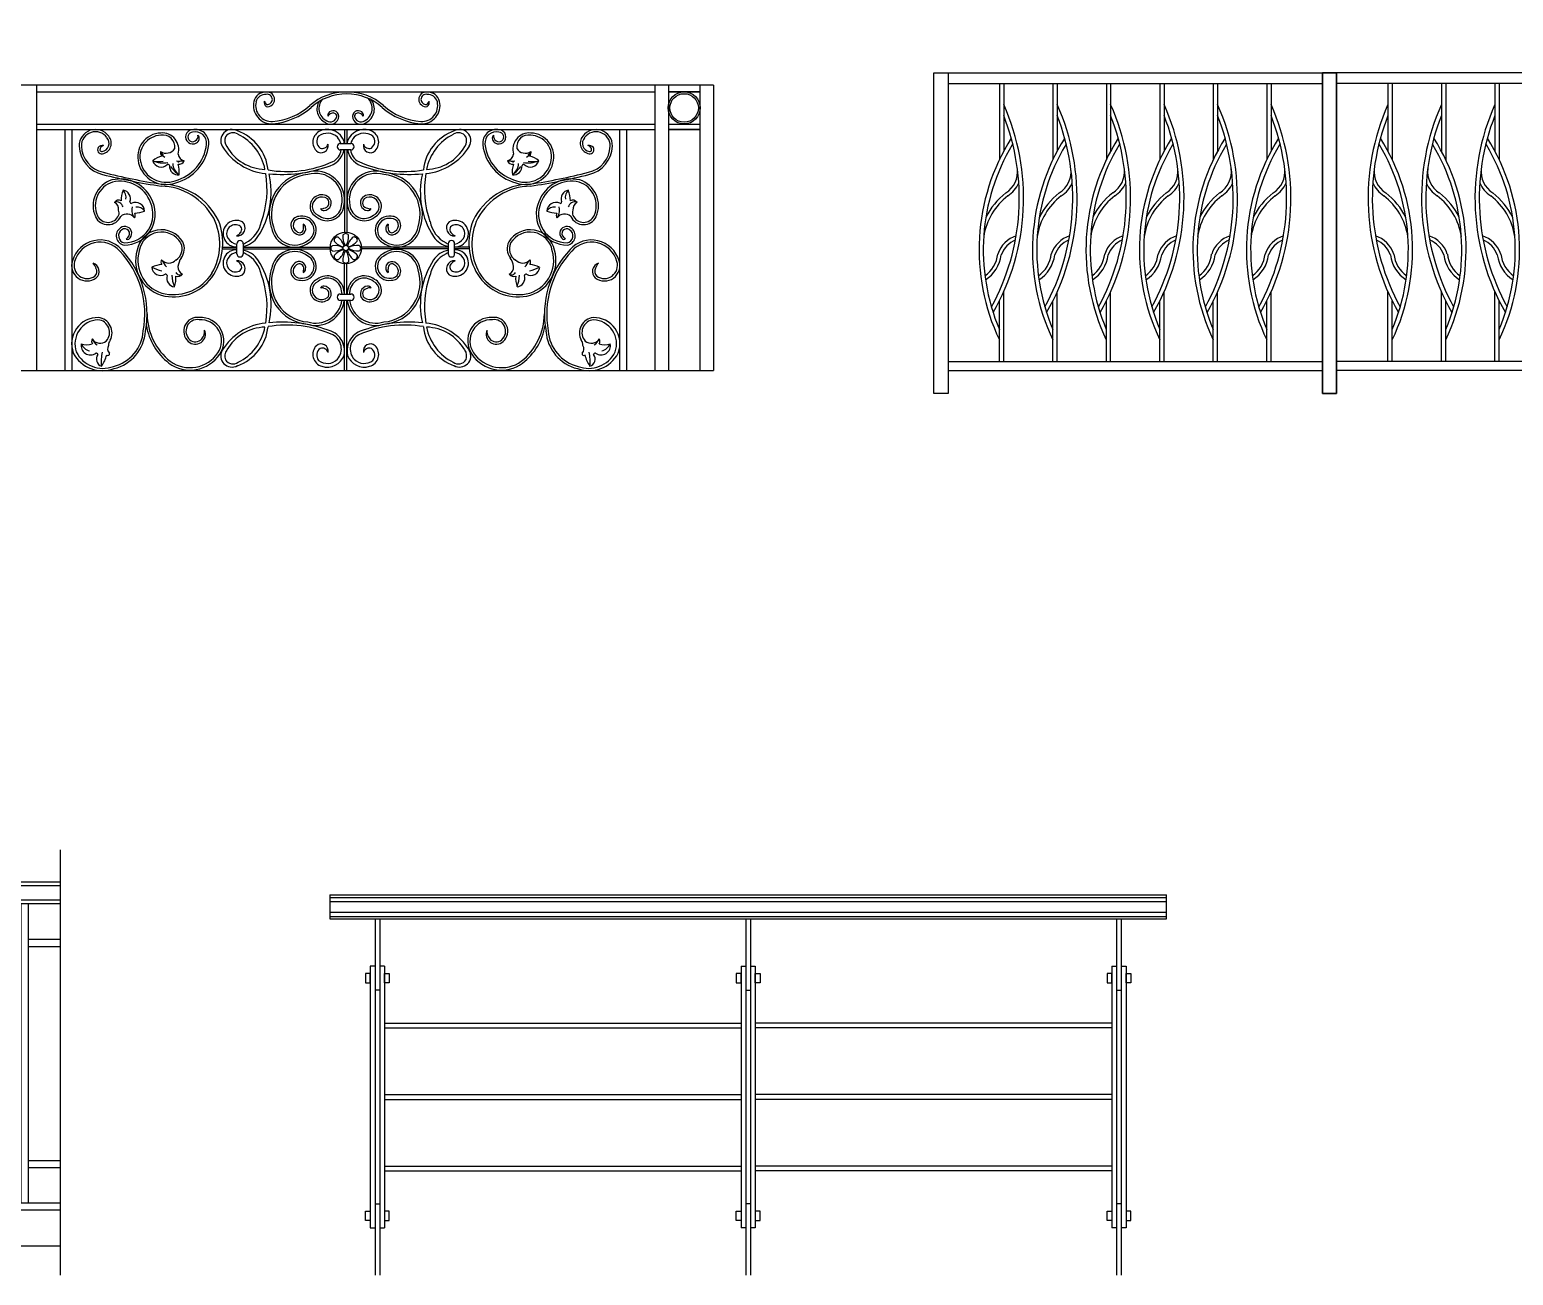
# Model space of a CAD drawing. Header units: millimetres. Extents: x 2621 to 26934, y 11979 to 27988.
# Drawn here: x 10753 to 13874, y 19788 to 22408 of the extents above; entities that cross this region are included whole.
import ezdxf

# ---------------------------------------------------------------- set-up
doc = ezdxf.new("R2010")
doc.units = ezdxf.units.MM

# ---------------------------------------------------------------- blocks, each defined once
blk = doc.blocks.new('A$C5FAB4E96')
for p, q in [((1549.7, 600.7), (0, 600.7)), ((1549.7, 600.7), (1549.7, 0.7)), ((2974, 600.7), (1549.7, 600.7)), ((2851, 600.7), (2851, 0.7)), ((2879.3, 600.7), (2879.3, 0.7)), ((2945.6, 600.7), (2945.6, 0.7)), ((2974, 600.7), (2974, 0.7)), ((1549.7, 586.5), (2851, 586.5)), ((2879.3, 586.5), (2945.6, 586.5)), ((2945.6, 586.5), (2879.3, 586.5)), ((1549.7, 519), (2851, 519)), ((1549.7, 507.7), (2851, 507.7)), ((1609.7, 507.7), (1609.7, 0.7)), ((1623.9, 507.7), (1623.9, 0.7)), ((2198, 507.7), (2198, 477.9)), ((2202.7, 507.7), (2202.7, 477.9)), ((2776.8, 507.7), (2776.8, 0.7)), ((2791, 507.7), (2791, 0.7)), ((2879.3, 519), (2945.6, 519)), ((2879.3, 507.7), (2945.6, 507.7)), ((2945.6, 507.7), (2879.3, 507.7)), ((2189.1, 477.9), (2200.3, 477.9)), ((2200.3, 477.9), (2211.3, 477.9)), ((2202.7, 464.5), (2189.1, 464.5)), ((2198, 464.5), (2198, 290)), ((2202.7, 464.5), (2202.7, 290)), ((2211.3, 464.5), (2202.7, 464.5)), ((1941.4, 259.8), (1971.5, 259.8)), ((1941.4, 256.4), (1971.5, 256.4)), ((1971.5, 254.7), (1971.5, 267)), ((1971.5, 246.1), (1971.5, 254.7)), ((1984.9, 267), (1984.9, 257.1)), ((1984.9, 259.8), (2167.6, 259.8)), ((1984.9, 257.1), (1984.9, 246.1)), ((1984.9, 256.4), (2167.5, 256.4)), ((2416.2, 259.8), (2233.6, 259.8)), ((2416.2, 256.4), (2233.6, 256.4)), ((2416.2, 267), (2416.2, 257.1)), ((2416.2, 257.1), (2416.2, 246.1)), ((2429.6, 254.7), (2429.6, 267)), ((2459.7, 259.8), (2429.6, 259.8)), ((2459.7, 256.4), (2429.6, 256.4)), ((2429.6, 246.1), (2429.6, 254.7)), ((2198, 161.4), (2198, 224.9)), ((2202.7, 161.4), (2202.7, 224.9)), ((2189.1, 161.4), (2200.3, 161.4)), ((2200.3, 161.4), (2211.3, 161.4)), ((2202.7, 148), (2189.1, 148)), ((2198, 0.7), (2198, 148)), ((2202.7, 0.7), (2202.7, 148)), ((2211.3, 148), (2202.7, 148)), ((0, 0.7), (2974, 0.7))]:
    blk.add_line(p, q)
for centre, radius in [((2912.5, 552.8), 33.7), ((2912.5, 552.8), 30), ((2200.6, 258.2), 33.1), ((2200.6, 258.2), 5.68)]:
    blk.add_circle(centre, radius)
for centre, radius, start, end in [((2044.9, 558.1), 38.8, 167.3218, 273.0615), ((2031.4, 561), 25, 86.3669, 167.2477), ((2044.9, 558.1), 34, 167.3252, 272.7938), ((2031.4, 561), 20.3, 85.0135, 167.2336), ((2039.3, 564.3), 10.7, 166.5278, 234.2588), ((2055.6, 582.6), 31.1, 210.6261, 226.2126), ((2035.1, 570.4), 15.8, 0.5703, 97.5136), ((2035.5, 570.8), 15.4, 260.9229, 359.0203), ((2035.1, 570.4), 11.1, 1.1117, 99.8214), ((2035.4, 570.8), 10.7, 262.7946, 358.8706), ((2198.9, 475.5), 110.6, 88.4324, 131.9853), ((2202.2, 470), 112.2, 89.8732, 131.4833), ((2171.9, 550.6), 32, 148.7655, 243.9911), ((2172.3, 551.6), 28.3, 137.0543, 245.3628), ((2206, 475.6), 110.5, 47.9785, 92.1418), ((2202.7, 470), 112.2, 48.5167, 90.1268), ((2226.5, 552.1), 29.6, 297.4695, 47.3878), ((2228.8, 550.5), 31.9, 295.8977, 39.9681), ((2369.9, 570.4), 15.8, 82.4864, 179.4297), ((2369.5, 570.8), 15.4, 180.9797, 279.0771), ((2360.1, 558.1), 38.8, 266.9385, 12.6782), ((2360.1, 558.1), 34, 267.2062, 12.6748), ((2369.9, 570.4), 11.1, 80.1786, 178.8883), ((2369.5, 570.8), 10.7, 181.1294, 277.2054), ((2349.4, 582.6), 31.1, 313.7874, 329.3739), ((2373.5, 561), 20.3, 12.7664, 94.9865), ((2373.5, 561), 25, 12.7523, 93.6331), ((2365.7, 564.3), 10.7, 305.7412, 13.4722), ((2033.4, 662.7), 139.3, 275.3846, 311.0504), ((2033.4, 662.7), 144, 275.3703, 310.999), ((2168.1, 536.5), 17.9, 235.048, 357.2716), ((2168, 537.9), 14.2, 238.1041, 349.4806), ((2170.4, 537.9), 7.57, 149.4764, 196.0336), ((2175, 527.6), 14.4, 110.179, 145.4518), ((2173.9, 534.9), 12.1, 3.5674, 145.6902), ((2174.1, 534.3), 7.93, 7.1717, 120.6721), ((2226.7, 534.9), 12.1, 34.3098, 176.4326), ((2232.5, 536.5), 17.9, 182.7284, 304.952), ((2226.5, 534.3), 7.93, 59.3279, 172.8283), ((2232.6, 537.9), 14.2, 190.5194, 301.8959), ((2225.6, 527.6), 14.4, 34.5482, 69.821), ((2230.2, 537.9), 7.57, 343.9664, 30.5236), ((2371.5, 662.7), 144, 229.001, 264.6297), ((2371.5, 662.7), 139.3, 228.9496, 264.6154), ((1673.9, 473), 34.5, 35.9733, 180.7852), ((1673.9, 473), 29.7, 35.601, 180.6861), ((1812.7, 450.2), 49.9, 91.7062, 195.7219), ((1814.6, 465.6), 34.6, 342.7455, 95.578), ((1878.4, 491.9), 14.9, 93.5142, 302.0801), ((1878.3, 491.8), 10.1, 90.6722, 304.281), ((1883.9, 478.8), 28.7, 353.7427, 102.8674), ((1884, 478.8), 23.8, 353.9298, 104.1272), ((1960.9, 484), 23.5, 60.4327, 210.1725), ((1963.5, 481.7), 19, 55.2407, 146.8841), ((1939.7, 412.1), 98, 6.0237, 70.4129), ((2157, 480.8), 25.8, 104.8224, 224.9267), ((2161.9, 469), 30.6, 45.9539, 127.4419), ((2161.7, 470), 37.5, 20.0144, 107.6185), ((2239.4, 470), 37.5, 72.3815, 159.9856), ((2239.2, 469), 30.6, 52.5581, 134.0461), ((2244.1, 480.8), 25.8, 315.0733, 75.1776), ((2461.4, 412.1), 98, 109.5871, 173.9763), ((2437.6, 481.7), 19, 33.1159, 124.7593), ((2440.2, 484), 23.5, 329.8275, 119.5673), ((2517.3, 478.8), 28.7, 77.1326, 186.2573), ((2517.1, 478.8), 23.8, 75.8728, 186.0702), ((2522.7, 491.9), 14.9, 237.9199, 86.4858), ((2522.8, 491.8), 10.1, 235.719, 89.3278), ((2586.6, 465.6), 34.6, 84.422, 197.2545), ((2588.4, 450.2), 49.9, 344.2781, 88.2938), ((2727.2, 473), 34.5, 359.2148, 144.0267), ((2727.2, 473), 29.7, 359.3139, 144.399), ((1703, 474.8), 63.5, 182.0532, 257.209), ((1703, 474.8), 58.8, 182.1051, 257.1756), ((1687.3, 465.1), 8.89, 149.7522, 278.5907), ((1688.6, 462.7), 11.3, 77.8248, 142.5665), ((1692.4, 464.6), 9.18, 98.8015, 182.9239), ((1684.6, 478.5), 17.9, 280.5153, 41.1427), ((1684.6, 478.5), 22.6, 280.2652, 40.5508), ((1812.7, 450.2), 45.2, 91.5009, 195.8047), ((1816.2, 471.1), 24.7, 352.0736, 100.9026), ((1819, 486.2), 89.2, 284.4944, 353.615), ((1819, 486.2), 94, 284.6379, 353.5278), ((1878.8, 493.2), 11, 298.3791, 11.3563), ((1882.5, 488.5), 9.9, 292.5038, 44.1276), ((2044.3, 536.1), 121.9, 211.6511, 264.2187), ((1967, 484.2), 21, 157.7299, 217.0545), ((2033.6, 519.7), 96.3, 210.0242, 268.1966), ((1927, 402.9), 105.6, 11.2051, 63.347), ((2148.8, 473.4), 14.8, 227.2049, 12.2548), ((2156.6, 482.4), 17.2, 140.4969, 234.9045), ((2151.3, 479.9), 12.4, 248.5049, 344.5958), ((2189.1, 471.2), 6.69, 90, 270), ((2158.2, 469.3), 33.1, 15.066, 40.9911), ((2152.4, 473.6), 45.5, 5.3542, 11.7064), ((2248.7, 473.6), 45.5, 168.2936, 174.6458), ((2243, 469.3), 33.1, 139.0089, 164.934), ((2211.3, 471.2), 6.69, 270, 90), ((2252.4, 473.4), 14.8, 167.7452, 312.7951), ((2249.9, 479.9), 12.4, 195.4042, 291.4951), ((2244.5, 482.4), 17.2, 305.0955, 39.5031), ((2356.8, 536.1), 121.9, 275.7813, 328.3489), ((2474.1, 402.9), 105.6, 116.653, 168.7949), ((2367.5, 519.7), 96.3, 271.8034, 329.9758), ((2434.1, 484.2), 21, 322.9455, 22.2701), ((2582.1, 486.2), 94, 186.4722, 255.3621), ((2582.1, 486.2), 89.2, 186.385, 255.5056), ((2518.7, 488.5), 9.9, 135.8724, 247.4962), ((2522.4, 493.2), 11, 168.6437, 241.6209), ((2585, 471.1), 24.7, 79.0974, 187.9264), ((2588.4, 450.2), 45.2, 344.1953, 88.4991), ((2716.5, 478.5), 22.6, 139.4492, 259.7348), ((2716.5, 478.5), 17.9, 138.8573, 259.4847), ((2712.5, 462.7), 11.3, 37.4335, 102.1752), ((2708.7, 464.6), 9.18, 357.0761, 81.1985), ((2698.2, 474.8), 58.8, 282.8244, 357.8949), ((2698.2, 474.8), 63.5, 282.791, 357.9468), ((2713.8, 465.1), 8.89, 261.4093, 30.2478), ((1687.3, 465.1), 4.16, 192.1874, 277.7627), ((1822.4, 451.2), 54.8, 194.0656, 290.2365), ((1807.7, 487.5), 47.7, 253.3793, 280.8254), ((1816.6, 495.3), 58, 247.1495, 279.4274), ((1830.8, 394.8), 59.4, 107.0357, 127.7552), ((1812.2, 447), 18.5, 196.4767, 313.9114), ((1820.3, 458.5), 9.74, 162.7053, 225.3792), ((1822.9, 478.2), 20.6, 234.7369, 329.3869), ((1825.8, 461.8), 13.9, 185.58, 245.1947), ((1818.3, 461.2), 6.3, 186.3093, 255.1126), ((1850.6, 503.6), 62.6, 264.4994, 278.6763), ((1857.4, 425.8), 16, 83.5627, 130.0721), ((1864.2, 458.1), 16.7, 189.4642, 257.378), ((1850.1, 445.5), 11, 257.9887, 340.0943), ((2076.6, 654.4), 235.3, 260.331, 294.2541), ((2152.4, 473.6), 45.5, 281.6334, 348.398), ((2158.2, 469.3), 33.1, 297.1895, 351.6986), ((2248.7, 473.6), 45.5, 191.602, 258.3666), ((2243, 469.3), 33.1, 188.3014, 242.8105), ((2324.5, 654.4), 235.3, 245.7459, 279.669), ((2537, 458.1), 16.7, 282.622, 350.5358), ((2550.1, 503.6), 62.6, 261.3237, 275.5006), ((2551, 445.5), 11, 199.9057, 282.0113), ((2543.3, 425.8), 16, 49.9279, 96.4373), ((2578.7, 451.2), 54.8, 249.7635, 345.9344), ((2578.3, 478.2), 20.6, 210.6131, 305.2631), ((2584.1, 495.3), 58, 260.5726, 292.8505), ((2588.9, 447), 18.5, 226.0886, 343.5233), ((2574.9, 461.8), 13.9, 294.8053, 354.42), ((2582.4, 461.2), 6.3, 284.8874, 353.6907), ((2593, 487.5), 47.7, 259.1746, 286.6207), ((2580.8, 458.5), 9.74, 314.6208, 17.2947), ((2570.3, 394.8), 59.4, 52.2448, 72.9643), ((2713.8, 465.1), 4.16, 262.2373, 347.8126), ((2029.1, 1804.3), 1432.5, 256.2592, 261.2799), ((1998.6, 1621.3), 1242.7, 255.619, 261.3916), ((1822.4, 451.2), 59.5, 194.1344, 290.0064), ((1826.6, 431.1), 3.02, 9.0056, 121.526), ((1848, 430.3), 18.4, 175.8848, 276.1507), ((1921.2, 500.2), 113.8, 218.4253, 230.3124), ((1868, 437.3), 31.4, 182.0413, 233.9804), ((1798.6, 418.7), 51.8, 352.5069, 18.0465), ((1871.6, 376.1), 172.1, 326.9188, 12.8286), ((1833.6, 381.2), 201.3, 340.4988, 9.6172), ((2066.8, 699.2), 286.2, 264.5102, 289.3395), ((2127.5, 329.4), 88.1, 95.2203, 198.4551), ((2127.5, 329.4), 83.4, 94.8809, 198.7169), ((2137.3, 359.2), 60.7, 347.924, 107.0578), ((2137.3, 359.2), 55.9, 347.7104, 107.5571), ((2263.8, 359.2), 60.7, 72.9422, 192.076), ((2263.8, 359.2), 55.9, 72.4429, 192.2896), ((2334.3, 699.2), 286.2, 250.6605, 275.4898), ((2273.6, 329.4), 83.4, 341.2831, 85.1191), ((2273.6, 329.4), 88.1, 341.5449, 84.7797), ((2529.5, 376.1), 172.1, 167.1714, 213.0812), ((2567.5, 381.2), 201.3, 170.3828, 199.5012), ((2602.5, 418.7), 51.8, 161.9535, 187.4931), ((2532.7, 437.3), 31.4, 306.0196, 357.9587), ((2553.1, 430.3), 18.4, 263.8493, 4.1152), ((2479.5, 500.2), 113.8, 309.6876, 321.5747), ((2578.7, 451.2), 59.5, 249.9936, 345.8656), ((2574.5, 431.1), 3.02, 58.474, 170.9944), ((2402.6, 1621.3), 1242.7, 278.6084, 284.381), ((2372, 1804.3), 1432.5, 278.7201, 283.7408), ((1725.4, 347.3), 56.6, 107.4592, 204.1726), ((1725.4, 347.3), 51.9, 107.6199, 204.1206), ((1725.9, 330.6), 72.8, 19.9624, 103.9179), ((1725.9, 330.6), 68, 19.845, 103.7941), ((1779.8, 359.3), 51.8, 156.4558, 181.9953), ((1716.3, 364.4), 22.1, 350.8811, 45.0242), ((1729.2, 361.8), 18.4, 339.8336, 80.0995), ((1808.7, 258.4), 130, 28.6761, 88.5674), ((1810.2, 256.5), 136.1, 25.8339, 89.0309), ((2590.9, 256.5), 136.1, 90.9691, 154.1661), ((2592.4, 258.4), 130, 91.4326, 151.3239), ((2675.2, 330.6), 72.8, 76.0821, 160.0376), ((2675.2, 330.6), 68, 76.2059, 160.155), ((2672, 361.8), 18.4, 99.9005, 200.1664), ((2684.4, 364.4), 22.1, 134.9758, 189.1189), ((2621.3, 359.3), 51.8, 358.0047, 23.5442), ((2675.7, 347.3), 51.9, 335.8794, 72.3801), ((2675.7, 347.3), 56.6, 335.8274, 72.5408), ((1718.5, 341.2), 13.9, 13.571, 110.8543), ((1722.9, 347.8), 11, 61.9376, 144.0432), ((1705.9, 339.6), 16.7, 353.4131, 61.3268), ((1734.9, 329.4), 64.9, 269.5053, 23.6964), ((1734.6, 329.4), 60.4, 270.0772, 23.7273), ((1749.5, 355.1), 3.02, 172.9544, 285.4748), ((1779.1, 337.6), 28.8, 165.126, 208.5192), ((1758.5, 335.2), 18.9, 2.3872, 115.8986), ((1761.7, 326), 18.3, 33.3468, 98.1003), ((2149.9, 345.6), 24.5, 51.9675, 245.7268), ((2149.9, 345.6), 19.8, 52.7023, 247.4065), ((2161.7, 350.8), 35.2, 231.5401, 352.892), ((2161.7, 350.8), 30.4, 230.4108, 353.2722), ((2153.8, 353.2), 11.5, 274.6591, 44.8465), ((2153.8, 353.2), 16.2, 274.6591, 46.0305), ((2239.4, 350.8), 35.2, 187.108, 308.4599), ((2239.4, 350.8), 30.4, 186.7278, 309.5892), ((2247.4, 353.2), 16.2, 133.9695, 265.3409), ((2247.4, 353.2), 11.5, 135.1535, 265.3409), ((2251.2, 345.6), 24.5, 294.2732, 128.0325), ((2251.2, 345.6), 19.8, 292.5935, 127.2977), ((2666.2, 329.4), 64.9, 156.3036, 270.4947), ((2666.5, 329.4), 60.4, 156.2727, 269.9228), ((2642.6, 335.2), 18.9, 64.1014, 177.6128), ((2639, 326), 18.3, 81.8997, 146.6532), ((2621.6, 337.6), 28.8, 331.4808, 14.874), ((2651.7, 355.1), 3.02, 254.5252, 7.0456), ((2682.2, 341.2), 13.9, 69.1457, 166.429), ((2678.2, 347.8), 11, 35.9568, 118.0624), ((2695.2, 339.6), 16.7, 118.6732, 186.5869), ((1700.3, 336.6), 29.3, 205.2881, 336.1412), ((1700.3, 336.6), 24.5, 205.3932, 336.1412), ((1709.6, 332), 14.1, 337.8806, 23.5761), ((1740.1, 309), 20.5, 38.2551, 129.5598), ((1748, 327), 9.74, 326.6541, 29.328), ((1757.8, 379.3), 47.5, 268.3704, 294.3182), ((1812.4, 266.5), 123, 330.1088, 26.2003), ((1815.8, 268.8), 126, 328.2986, 21.8781), ((1970.3, 288.5), 27.9, 62.688, 265.0793), ((1972, 300.5), 16.9, 264.6085, 49.1132), ((1959.4, 326.6), 65.1, 297.6099, 348.8909), ((2104.2, 305.8), 19.1, 87.2839, 237.6738), ((2104.2, 305.8), 14.4, 85.605, 240.1777), ((2109, 295.7), 29.5, 298.9056, 97.7174), ((2109, 295.7), 24.8, 298.1372, 98.7454), ((2150.3, 349.5), 8.9, 250.3563, 299.5479), ((2153.5, 343.5), 6.6, 200.6839, 283.948), ((2247.6, 343.5), 6.6, 256.052, 339.3161), ((2250.8, 349.5), 8.9, 240.4521, 289.6437), ((2292.1, 295.7), 29.5, 82.2826, 241.0944), ((2292.1, 295.7), 24.8, 81.2546, 241.8628), ((2297, 305.8), 14.4, 299.8223, 94.395), ((2297, 305.8), 19.1, 302.3262, 92.7161), ((2441.7, 326.6), 65.1, 191.1091, 242.3901), ((2429.1, 300.5), 16.9, 130.8868, 275.3915), ((2430.8, 288.5), 27.9, 274.9207, 117.312), ((2585.4, 268.8), 126, 158.1219, 211.7014), ((2588.7, 266.5), 123, 153.7997, 209.8912), ((2643.3, 379.3), 47.5, 245.6818, 271.6296), ((2653.1, 327), 9.74, 150.672, 213.3459), ((2661.1, 309), 20.5, 50.4402, 141.7449), ((2700.9, 336.6), 29.3, 203.8588, 334.7119), ((2691.5, 332), 14.1, 156.4239, 202.1194), ((2700.9, 336.6), 24.5, 203.8588, 334.6068), ((1737.4, 283.9), 19.7, 122.6262, 261.0702), ((1737.6, 283.9), 15.1, 122.1936, 258.9523), ((1735.6, 288.9), 14.6, 305.9989, 127.2708), ((1735.6, 288.5), 10.2, 309.2968, 126.4032), ((1812.9, 244.2), 52.3, 30.8827, 169.5923), ((1812.9, 244.2), 47.6, 31.1307, 169.8757), ((1968.5, 288.6), 18.6, 73.6662, 214.2411), ((1961.1, 304.5), 22.8, 294.0003, 323.427), ((1972.1, 297), 9.56, 320.2838, 80.3225), ((1974.4, 310.4), 50.1, 282.0348, 325.707), ((2093.2, 309.7), 49.9, 189.3499, 307.0878), ((2093.2, 309.7), 45.2, 188.8772, 307.5253), ((2103.4, 298.6), 13, 223.2299, 13.9094), ((2103.4, 298.6), 8.26, 219.2283, 13.9094), ((2094.5, 304.1), 17.3, 348.2502, 13.6879), ((2108.5, 301.2), 7.51, 3.7993, 68.3359), ((2183.2, 274.1), 7.22, 77.0983, 192.9017), ((2160.1, 252.4), 37.9, 13.4989, 49.2389), ((2232.1, 282.4), 37.9, 175.7611, 211.5011), ((2200.4, 281.3), 7.22, 32.0983, 147.9017), ((2168.8, 282.4), 37.9, 328.4989, 4.2389), ((2240.8, 252.6), 37.9, 130.7611, 166.5011), ((2217.7, 274.3), 7.22, 347.0983, 102.9017), ((2307.9, 309.7), 49.9, 232.9122, 350.6501), ((2307.9, 309.7), 45.2, 232.4747, 351.1228), ((2297.7, 298.6), 13, 166.0906, 316.7701), ((2292.6, 301.2), 7.51, 111.6641, 176.2007), ((2306.6, 304.1), 17.3, 166.3121, 191.7498), ((2297.7, 298.6), 8.26, 166.0906, 320.7717), ((2426.7, 310.4), 50.1, 214.293, 257.9652), ((2429, 297), 9.56, 99.6775, 219.7162), ((2440, 304.5), 22.8, 216.573, 245.9997), ((2432.7, 288.6), 18.6, 325.7589, 106.3338), ((2588.2, 244.2), 52.3, 10.4077, 149.1173), ((2588.2, 244.2), 47.6, 10.1243, 148.8693), ((2665.5, 288.9), 14.6, 52.7292, 234.0011), ((2665.6, 288.5), 10.2, 53.5968, 230.7032), ((2663.5, 283.9), 15.1, 281.0477, 57.8064), ((2663.7, 283.9), 19.7, 278.9298, 57.3738), ((1683.7, 214.6), 60.5, 41.9651, 163.8087), ((1683.7, 214.6), 55.8, 41.912, 164.0133), ((1584, 119.1), 193.8, 349.522, 43.2512), ((1584, 119.1), 198.5, 349.6025, 43.2354), ((1718, 299.3), 30.4, 312.7088, 322.0805), ((1741.3, 282.7), 6.35, 245.2712, 297.23), ((1834.6, 231.7), 76.2, 163.3233, 258.8587), ((1834.6, 231.7), 71.5, 163.094, 258.8257), ((1828.1, 256.7), 28.2, 302.679, 25.2091), ((1828.7, 256.9), 32.3, 322.3346, 25.921), ((1970.3, 226.6), 27.9, 94.9207, 297.312), ((1976.4, 293.4), 27.8, 213.2208, 259.8921), ((1974.4, 310.4), 50.1, 262.4902, 266.6388), ((1974.4, 204.8), 50.1, 93.3612, 97.5098), ((1978.2, 267), 6.69, 0, 180), ((1976.4, 293.4), 27.8, 287.7731, 298.3826), ((1974.4, 204.8), 50.1, 34.293, 77.9652), ((2093.2, 205.5), 49.9, 52.9122, 170.6501), ((2093.2, 205.5), 45.2, 52.4747, 171.1228), ((2175.1, 257.4), 6.13, 116.6397, 243.3603), ((2177.2, 226.2), 37, 61.3685, 97.5149), ((2175.1, 289.7), 37.9, 265.7611, 301.5011), ((2204.9, 297.2), 37.9, 220.7611, 256.5011), ((2205.1, 217.8), 37.9, 103.4989, 139.2389), ((2160.3, 262.5), 37.9, 310.7611, 346.5011), ((2232.4, 232.8), 37.9, 148.4989, 184.2389), ((2169.1, 232.8), 37.9, 355.7611, 31.5011), ((2241, 262.7), 37.9, 193.4989, 229.2389), ((2196, 297.4), 37.9, 283.4989, 319.2389), ((2196.3, 218), 37.9, 40.7611, 76.5011), ((2223.9, 226.5), 37, 82.4851, 118.6315), ((2226, 290), 37.9, 238.4989, 274.2389), ((2226, 257.7), 6.13, 296.6397, 63.3603), ((2307.9, 205.5), 49.9, 9.3499, 127.0878), ((2307.9, 205.5), 45.2, 8.8772, 127.5253), ((2426.7, 204.8), 50.1, 102.0348, 145.707), ((2424.7, 293.4), 27.8, 241.6174, 252.2269), ((2422.9, 267), 6.69, 0, 180), ((2430.8, 226.6), 27.9, 242.688, 85.0793), ((2424.7, 293.4), 27.8, 280.1079, 326.7792), ((2426.7, 310.4), 50.1, 273.3612, 277.5098), ((2426.7, 204.8), 50.1, 82.4902, 86.6388), ((2572.4, 256.9), 32.3, 154.079, 217.6654), ((2573, 256.7), 28.2, 154.7909, 237.321), ((2566.6, 231.7), 71.5, 281.1743, 16.906), ((2566.6, 231.7), 76.2, 281.1413, 16.6767), ((2817.1, 119.1), 198.5, 136.7646, 190.3975), ((2817.1, 119.1), 193.8, 136.7488, 190.478), ((2659.8, 282.7), 6.35, 242.77, 294.7288), ((2683.1, 299.3), 30.4, 217.9195, 227.2912), ((2717.4, 214.6), 60.5, 16.1913, 138.0349), ((2717.4, 214.6), 55.8, 15.9867, 138.088), ((1656, 221), 32.2, 160.9865, 307.7933), ((1656.6, 221.7), 27.7, 162.7033, 305.4143), ((1663.4, 208.9), 18.2, 312.5628, 72.5906), ((1645.4, 205.5), 31.4, 19.0468, 41.534), ((1817.6, 164.1), 59.4, 94.1561, 114.8756), ((1821.5, 228.5), 9.74, 149.8257, 212.4996), ((1828.4, 247.2), 20.6, 221.8573, 316.5073), ((1859.2, 252.3), 49.3, 204.8746, 223.1249), ((1864.2, 218.3), 16.7, 176.5846, 244.4984), ((1883.7, 215.5), 36.4, 143.6835, 174.0467), ((1968.5, 226.6), 18.6, 145.7589, 286.3338), ((1976.4, 221.8), 27.8, 100.1079, 146.7792), ((1972, 214.7), 16.9, 310.8868, 95.3915), ((1961.1, 210.7), 22.8, 36.573, 65.9997), ((1978.2, 246.1), 6.69, 180, 0), ((1972.1, 218.2), 9.56, 279.6775, 39.7162), ((1976.4, 221.8), 27.8, 61.6174, 72.2269), ((1959.4, 188.6), 65.1, 11.1091, 62.3901), ((1871.6, 139.1), 172.1, 347.1714, 33.0812), ((2104.5, 209.8), 19.6, 126.8835, 271.6598), ((2104.5, 209.9), 14.9, 120.3259, 272.7939), ((2102.8, 216.3), 13.6, 347.9745, 137.3852), ((2103, 215.6), 9.3, 353.6803, 130.0009), ((2109, 219.5), 29.5, 262.2826, 61.0944), ((2109, 219.5), 24.8, 261.2546, 61.8628), ((2183.4, 240.9), 7.22, 167.0983, 282.9017), ((2200.7, 233.8), 7.22, 212.0983, 327.9017), ((2217.9, 241.1), 7.22, 257.0983, 12.9017), ((2292.1, 219.5), 29.5, 118.9056, 277.7174), ((2292.1, 219.5), 24.8, 118.1372, 278.7454), ((2297.7, 216.6), 13, 43.2299, 193.9094), ((2297.7, 216.6), 8.26, 39.2283, 193.9094), ((2297, 209.3), 14.4, 265.605, 60.1777), ((2297, 209.3), 19.1, 267.2839, 57.6738), ((2529.5, 139.1), 172.1, 146.9188, 192.8286), ((2441.7, 188.6), 65.1, 117.6099, 168.8909), ((2424.7, 221.8), 27.8, 107.7731, 118.3826), ((2429.1, 214.7), 16.9, 84.6085, 229.1132), ((2422.9, 246.1), 6.69, 180, 0), ((2429, 218.2), 9.56, 140.2838, 260.3225), ((2440, 210.7), 22.8, 114.0003, 143.427), ((2432.7, 226.6), 18.6, 253.6662, 34.2411), ((2424.7, 221.8), 27.8, 33.2208, 79.8921), ((2537, 218.3), 16.7, 295.5016, 3.4154), ((2517.4, 215.5), 36.4, 5.9533, 36.3165), ((2572.7, 247.2), 20.6, 223.4927, 318.1427), ((2541.5, 252.3), 49.3, 316.8751, 335.1254), ((2579.6, 228.5), 9.74, 327.5004, 30.1743), ((2583.5, 164.1), 59.4, 65.1244, 85.8439), ((2737.7, 208.9), 18.2, 107.4094, 227.4372), ((2745.1, 221), 32.2, 232.2067, 19.0135), ((2755.7, 205.5), 31.4, 138.466, 160.9532), ((2744.6, 221.7), 27.7, 234.5857, 17.2967), ((1663.4, 208.9), 13.4, 313.0496, 30.2904), ((1841.3, 320.3), 113.6, 244.3864, 255.7814), ((1811.1, 219.1), 18.5, 183.5971, 301.0318), ((1837.6, 256.3), 100.9, 259.8605, 327.8482), ((1821.6, 200.4), 3.02, 356.126, 108.6464), ((1837.6, 256.3), 96.2, 259.8852, 327.9343), ((1842.2, 194.8), 18.4, 163.0052, 263.2711), ((1946, 211.8), 112.1, 185.6012, 198.3856), ((1791.5, 194.5), 51.8, 339.6273, 5.1669), ((1847.7, 209.2), 11, 245.1091, 327.2147), ((1851.5, 211.1), 9.39, 209.5097, 302.5123), ((1833.6, 134), 201.3, 350.3828, 19.5012), ((2127.5, 185.7), 88.1, 161.5449, 264.7797), ((2127.5, 185.7), 83.4, 161.2831, 265.1191), ((1752.7, 255), 361.8, 352.368, 353.5836), ((2108.5, 213.9), 7.51, 291.6641, 356.2007), ((2149.9, 169.6), 24.5, 114.2732, 308.0325), ((2149.9, 169.6), 19.8, 112.5935, 307.2977), ((2161.7, 164.4), 35.2, 7.108, 128.4599), ((2161.7, 164.4), 30.4, 6.7278, 129.5892), ((2239.4, 164.4), 35.2, 51.5401, 172.892), ((2239.4, 164.4), 30.4, 50.4108, 173.2722), ((2251.2, 169.6), 24.5, 231.9675, 65.7268), ((2251.2, 169.6), 19.8, 232.7023, 67.4065), ((2273.6, 185.7), 83.4, 274.8809, 18.7169), ((2273.6, 185.7), 88.1, 275.2203, 18.4551), ((2292.6, 213.9), 7.51, 183.7993, 248.3359), ((2306.6, 211), 17.3, 168.2502, 193.6879), ((2567.5, 134), 201.3, 160.4988, 189.6172), ((2563.5, 256.3), 100.9, 212.1518, 280.1395), ((2563.5, 256.3), 96.2, 212.0657, 280.1148), ((2549.2, 211.1), 9.39, 237.4877, 330.4903), ((2553.4, 209.2), 11, 212.7853, 294.8909), ((2609.7, 194.5), 51.8, 174.8331, 200.3727), ((2454.7, 211.8), 112.1, 341.6144, 354.3988), ((2558.9, 194.8), 18.4, 276.7289, 16.9948), ((2579.6, 200.4), 3.02, 71.3536, 183.874), ((2590.1, 219.1), 18.5, 238.9682, 356.4029), ((2559.4, 320.3), 113.6, 284.2186, 295.6136), ((2737.7, 208.9), 13.4, 149.7096, 226.9504), ((2153.5, 171.7), 6.6, 76.052, 159.3161), ((2150.3, 165.7), 8.9, 60.4521, 109.6437), ((2153.8, 161.9), 11.5, 315.1535, 85.3409), ((2153.8, 161.9), 16.2, 313.9695, 85.3409), ((2189.1, 154.7), 6.69, 90, 270), ((2137.3, 156), 55.9, 5.5251, 12.2896), ((2137.3, 156), 60.7, 5.0931, 12.076), ((2263.8, 156), 60.7, 167.924, 174.9069), ((2263.8, 156), 55.9, 167.7104, 174.4749), ((2211.3, 154.7), 6.69, 270, 90), ((2247.4, 161.9), 16.2, 94.6591, 226.0305), ((2247.4, 161.9), 11.5, 94.6591, 224.8465), ((2247.6, 171.7), 6.6, 20.6839, 103.948), ((2250.8, 165.7), 8.9, 70.3563, 119.5479), ((2137.3, 156), 60.7, 252.9422, 352.4262), ((2137.3, 156), 55.9, 252.4429, 351.7815), ((2263.8, 156), 60.7, 187.5738, 287.0578), ((2263.8, 156), 55.9, 188.2185, 287.5571), ((1678.7, 56.9), 55, 88.4922, 200.8981), ((1681.8, 56.3), 51, 92.8944, 199.1067), ((1676.8, 80.6), 26.8, 317.6874, 84.9063), ((1676.3, 79.5), 32.6, 332.1868, 83.3041), ((1905.5, 116), 126.1, 189.5816, 232.3872), ((1911.5, 120.9), 129, 180.6374, 231.5637), ((1888.6, 83.3), 29, 82.8969, 228.2457), ((1888.6, 83.3), 24.3, 81.8157, 228.4367), ((1894.7, 62.7), 44.7, 325.8792, 93.3631), ((1894.8, 62.8), 49.4, 325.6105, 92.9956), ((2044.3, -20.9), 121.9, 95.7813, 148.3489), ((2076.6, -139.2), 235.3, 65.7459, 99.669), ((2066.8, -184), 286.2, 70.6605, 95.4898), ((2324.5, -139.2), 235.3, 80.331, 114.2541), ((2334.3, -184), 286.2, 84.5102, 109.3395), ((2356.8, -20.9), 121.9, 31.6511, 84.2187), ((2506.4, 62.8), 49.4, 87.0044, 214.3895), ((2506.5, 62.7), 44.7, 86.6369, 214.1208), ((2512.5, 83.3), 29, 311.7543, 97.1031), ((2512.5, 83.3), 24.3, 311.5633, 98.1843), ((2489.6, 120.9), 129, 308.4363, 359.3626), ((2495.7, 116), 126.1, 307.6128, 350.4184), ((2724.8, 79.5), 32.6, 96.6959, 207.8132), ((2724.3, 80.6), 26.8, 95.0937, 222.3126), ((2722.4, 56.9), 55, 339.1019, 91.5078), ((2719.3, 56.3), 51, 340.8933, 87.1056), ((1675.5, 62.1), 9.74, 150.817, 213.4909), ((1700.5, 85.4), 38.7, 208.6076, 233.7364), ((1683.7, 78), 20.1, 213.5726, 309.9821), ((1714.8, 55), 13.3, 136.2941, 187.2589), ((1691.8, 89.5), 83, 283.9101, 356.0591), ((1691.8, 89.5), 87.7, 284.0833, 355.8901), ((1884, 77.1), 21.3, 226.3206, 23.3175), ((1884, 77.1), 16.6, 226.0513, 323.9446), ((1880, 83.4), 23.7, 317.3287, 5.2574), ((2033.6, -4.5), 96.3, 91.8034, 149.9758), ((1939.7, 103), 98, 289.5871, 353.9763), ((1927, 112.2), 105.6, 296.653, 348.7949), ((2152.4, 41.5), 45.5, 348.2936, 78.3666), ((2158.2, 45.9), 33.1, 319.0089, 62.8105), ((2248.7, 41.5), 45.5, 101.6334, 191.7064), ((2243, 45.9), 33.1, 117.1895, 220.9911), ((2461.4, 103), 98, 186.0237, 250.4129), ((2367.5, -4.5), 96.3, 30.0242, 88.1966), ((2474.1, 112.2), 105.6, 191.2051, 243.347), ((2517.1, 77.1), 21.3, 156.6825, 313.6794), ((2521.1, 83.4), 23.7, 174.7426, 222.6713), ((2517.1, 77.1), 16.6, 216.0554, 313.9487), ((2709.3, 89.5), 87.7, 184.1099, 255.9167), ((2709.3, 89.5), 83, 183.9409, 256.0899), ((2686.3, 55), 13.3, 352.7411, 43.7059), ((2717.4, 78), 20.1, 230.0179, 326.4274), ((2700.2, 85.4), 38.7, 306.2636, 331.3924), ((2725.7, 62.1), 9.74, 326.5091, 29.183), ((1688.7, 69.2), 69.2, 207.4696, 290.7352), ((1689.8, 68.2), 63.1, 206.9563, 290.3385), ((1668.6, 68.7), 27.8, 205.5754, 254.7784), ((1663.4, 53), 19.8, 169.1333, 305.5583), ((1655.6, 88.2), 33.6, 249.6649, 290.4083), ((1676, 34), 3.02, 357.1174, 109.6378), ((1691.2, 24.5), 15.4, 142.5528, 253.1453), ((1776.5, 19), 90.6, 167.0125, 185.8069), ((1634, 48.3), 65.3, 323.8909, 346.6375), ((1700, 35.6), 3.46, 225.1544, 20.127), ((1713.1, 46.1), 13.6, 147.7966, 223.5251), ((1873.1, 76.2), 74.8, 233.3888, 326.529), ((1872.9, 77.5), 71, 234.224, 325.8788), ((1960.9, 31.2), 23.5, 149.8275, 299.5673), ((1967, 31), 21, 142.9455, 202.2701), ((2157, 34.4), 25.8, 135.0733, 255.1776), ((2148.8, 41.7), 14.8, 347.7452, 132.7951), ((2156.6, 32.8), 17.2, 125.0955, 219.5031), ((2151.3, 35.3), 12.4, 15.4042, 111.4951), ((2161.7, 45.1), 37.5, 252.3815, 339.9856), ((2239.4, 45.1), 37.5, 200.0144, 287.6185), ((2252.4, 41.7), 14.8, 47.2049, 192.2548), ((2249.9, 35.3), 12.4, 68.5049, 164.5958), ((2244.1, 34.4), 25.8, 284.8224, 44.9267), ((2244.5, 32.8), 17.2, 320.4969, 54.9045), ((2440.2, 31.2), 23.5, 240.4327, 30.1725), ((2434.1, 31), 21, 337.7299, 37.0545), ((2528, 76.2), 74.8, 213.471, 306.6112), ((2528.3, 77.5), 71, 214.1212, 305.776), ((2712.5, 69.2), 69.2, 249.2648, 332.5304), ((2711.3, 68.2), 63.1, 249.6615, 333.0437), ((2701.1, 35.6), 3.46, 159.873, 314.8456), ((2688.1, 46.1), 13.6, 316.4749, 32.2034), ((2767.1, 48.3), 65.3, 193.3625, 216.1091), ((2624.2, 19), 90.6, 354.1931, 12.9875), ((2709.9, 24.5), 15.4, 286.8547, 37.4472), ((2725.1, 34), 3.02, 70.3622, 182.8826), ((2737.7, 53), 19.8, 234.4417, 10.8667), ((2745.5, 88.2), 33.6, 249.5917, 290.3351), ((2732.1, 68.7), 27.8, 285.2216, 334.4246), ((1963.5, 33.4), 19, 213.1159, 304.7593), ((2161.9, 46.1), 30.6, 232.5581, 314.0461), ((2239.2, 46.1), 30.6, 225.9539, 307.4419), ((2437.6, 33.4), 19, 235.2407, 326.8841)]:
    blk.add_arc(centre, radius, start, end)
blk = doc.blocks.new('A$C18D80D11')
for p, q in [((1649.2, 0), (1649.2, 847.1)), ((0, 756.7), (30, 756.7)), ((0, 81.7), (0, 756.7)), ((30, 756.7), (30, 81.7)), ((30, 756.7), (817.5, 756.7)), ((847.5, 756.7), (817.5, 756.7)), ((817.5, 756.7), (817.5, 81.7)), ((817.5, 756.7), (847.5, 756.7)), ((817.5, 81.7), (817.5, 756.7)), ((847.5, 81.7), (847.5, 756.7)), ((847.5, 756.7), (847.5, 81.7)), ((1635, 756.7), (847.5, 756.7)), ((1648.6, 756.7), (1635, 756.7)), ((1635, 756.7), (1635, 81.7)), ((30, 734.2), (817.5, 734.2)), ((138, 734.2), (138, 573.6)), ((147, 734.2), (147, 591.4)), ((250.5, 734.2), (250.5, 573.6)), ((259.5, 734.2), (259.5, 591.4)), ((363, 734.2), (363, 573.6)), ((372, 734.2), (372, 591.4)), ((475.5, 734.2), (475.5, 573.6)), ((484.5, 734.2), (484.5, 591.4)), ((588, 734.2), (588, 573.6)), ((597, 734.2), (597, 591.4)), ((700.5, 734.2), (700.5, 573.6)), ((709.5, 734.2), (709.5, 591.4)), ((1635, 734.2), (847.5, 734.2)), ((955.5, 734.2), (955.5, 591.4)), ((964.5, 734.2), (964.5, 573.6)), ((1068, 734.2), (1068, 591.4)), ((1077, 734.2), (1077, 573.6)), ((1180.5, 734.2), (1180.5, 591.4)), ((1189.5, 734.2), (1189.5, 573.6)), ((1293, 734.2), (1293, 591.4)), ((1302, 734.2), (1302, 573.6)), ((1405.5, 734.2), (1405.5, 591.4)), ((1414.5, 734.2), (1414.5, 573.6)), ((1518, 734.2), (1518, 591.4)), ((1527, 734.2), (1527, 573.6)), ((147, 149.2), (147, 295.6)), ((259.5, 149.2), (259.5, 295.6)), ((372, 149.2), (372, 295.6)), ((484.5, 149.2), (484.5, 295.6)), ((597, 149.2), (597, 295.6)), ((709.5, 149.2), (709.5, 295.6)), ((955.5, 149.2), (955.5, 295.6)), ((1068, 149.2), (1068, 295.6)), ((1180.5, 149.2), (1180.5, 295.6)), ((1293, 149.2), (1293, 295.6)), ((1405.5, 149.2), (1405.5, 295.6)), ((1518, 149.2), (1518, 295.6)), ((138, 149.2), (138, 276.5)), ((250.5, 149.2), (250.5, 276.5)), ((363, 149.2), (363, 276.5)), ((475.5, 149.2), (475.5, 276.5)), ((588, 149.2), (588, 276.5)), ((700.5, 149.2), (700.5, 276.5)), ((964.5, 149.2), (964.5, 276.5)), ((1077, 149.2), (1077, 276.5)), ((1189.5, 149.2), (1189.5, 276.5)), ((1302, 149.2), (1302, 276.5)), ((1414.5, 149.2), (1414.5, 276.5)), ((1527, 149.2), (1527, 276.5)), ((30, 149.2), (817.5, 149.2)), ((30, 130.4), (817.5, 130.4)), ((1635, 149.2), (847.5, 149.2)), ((1635, 130.4), (847.5, 130.4)), ((30, 81.7), (0, 81.7)), ((817.5, 81.7), (847.5, 81.7)), ((847.5, 81.7), (817.5, 81.7)), ((1635, 81.7), (1648.6, 81.7))]:
    blk.add_line(p, q)
for centre, radius, start, end in [((-296.3, 492.8), 485.2, 330.2416, 23.9811), ((-183.8, 492.8), 485.2, 330.2416, 23.9811), ((-71.3, 492.8), 485.2, 330.2416, 23.9811), ((41.2, 492.8), 485.2, 330.2416, 23.9811), ((153.7, 492.8), 485.2, 330.2416, 23.9811), ((266.2, 492.8), 485.2, 330.2416, 23.9811), ((1398.8, 492.8), 485.2, 156.0189, 209.7584), ((1511.3, 492.8), 485.2, 156.0189, 209.7584), ((1623.8, 492.8), 485.2, 156.0189, 209.7584), ((1736.3, 492.8), 485.2, 156.0189, 209.7584), ((1848.8, 492.8), 485.2, 156.0189, 209.7584), ((1961.3, 492.8), 485.2, 156.0189, 209.7584), ((-296.3, 492.8), 476.2, 331.2679, 21.4167), ((-183.8, 492.8), 476.2, 331.2679, 21.4167), ((-71.3, 492.8), 476.2, 331.2679, 21.4167), ((41.2, 492.8), 476.2, 331.2679, 21.4167), ((153.7, 492.8), 476.2, 331.2679, 21.4167), ((266.2, 492.8), 476.2, 331.2679, 21.4167), ((1398.8, 492.8), 476.2, 158.5833, 208.7321), ((1511.3, 492.8), 476.2, 158.5833, 208.7321), ((1623.8, 492.8), 476.2, 158.5833, 208.7321), ((1736.3, 492.8), 476.2, 158.5833, 208.7321), ((1848.8, 492.8), 476.2, 158.5833, 208.7321), ((1961.3, 492.8), 476.2, 158.5833, 208.7321), ((535.3, 384.2), 440.2, 147.7841, 205.4933), ((535.3, 384.2), 431.2, 149.1835, 202.857), ((647.8, 384.2), 440.2, 147.7841, 205.4933), ((647.8, 384.2), 431.2, 149.1835, 202.857), ((760.3, 384.2), 440.2, 147.7841, 205.4933), ((760.3, 384.2), 431.2, 149.1835, 202.857), ((872.8, 384.2), 440.2, 147.7841, 205.4933), ((872.8, 384.2), 431.2, 149.1835, 202.857), ((985.3, 384.2), 440.2, 147.7841, 205.4933), ((985.3, 384.2), 431.2, 149.1835, 202.857), ((1097.8, 384.2), 440.2, 147.7841, 205.4933), ((1097.8, 384.2), 431.2, 149.1835, 202.857), ((567.2, 384.2), 431.2, 337.143, 30.8165), ((567.2, 384.2), 440.2, 334.5067, 32.2159), ((679.7, 384.2), 431.2, 337.143, 30.8165), ((679.7, 384.2), 440.2, 334.5067, 32.2159), ((792.2, 384.2), 431.2, 337.143, 30.8165), ((792.2, 384.2), 440.2, 334.5067, 32.2159), ((904.7, 384.2), 431.2, 337.143, 30.8165), ((904.7, 384.2), 440.2, 334.5067, 32.2159), ((1017.2, 384.2), 431.2, 337.143, 30.8165), ((1017.2, 384.2), 440.2, 334.5067, 32.2159), ((1129.7, 384.2), 431.2, 337.143, 30.8165), ((1129.7, 384.2), 440.2, 334.5067, 32.2159), ((122.5, 548.9), 53.7, 302.6095, 6.4879), ((235, 548.9), 53.7, 302.6095, 6.4879), ((347.5, 548.9), 53.7, 302.6095, 6.4879), ((460, 548.9), 53.7, 302.6095, 6.4879), ((572.5, 548.9), 53.7, 302.6095, 6.4879), ((685, 548.9), 53.7, 302.6095, 6.4879), ((980, 548.9), 53.7, 173.5121, 237.3905), ((1092.5, 548.9), 53.7, 173.5121, 237.3905), ((1205, 548.9), 53.7, 173.5121, 237.3905), ((1317.5, 548.9), 53.7, 173.5121, 237.3905), ((1430, 548.9), 53.7, 173.5121, 237.3905), ((1542.5, 548.9), 53.7, 173.5121, 237.3905), ((236.8, 391.7), 140.8, 127.3393, 154.6703), ((122.5, 548.9), 61.2, 302.913, 337.016), ((349.3, 391.7), 140.8, 127.3393, 154.6703), ((235, 548.9), 61.2, 302.913, 337.016), ((461.8, 391.7), 140.8, 127.3393, 154.6703), ((347.5, 548.9), 61.2, 302.913, 337.016), ((574.3, 391.7), 140.8, 127.3393, 154.6703), ((460, 548.9), 61.2, 302.913, 337.016), ((686.8, 391.7), 140.8, 127.3393, 154.6703), ((572.5, 548.9), 61.2, 302.913, 337.016), ((799.3, 391.7), 140.8, 127.3393, 154.6703), ((685, 548.9), 61.2, 302.913, 337.016), ((980, 548.9), 61.2, 202.984, 237.087), ((865.7, 391.7), 140.8, 25.3297, 52.6607), ((1092.5, 548.9), 61.2, 202.984, 237.087), ((978.2, 391.7), 140.8, 25.3297, 52.6607), ((1205, 548.9), 61.2, 202.984, 237.087), ((1090.7, 391.7), 140.8, 25.3297, 52.6607), ((1317.5, 548.9), 61.2, 202.984, 237.087), ((1203.2, 391.7), 140.8, 25.3297, 52.6607), ((1430, 548.9), 61.2, 202.984, 237.087), ((1315.7, 391.7), 140.8, 25.3297, 52.6607), ((1542.5, 548.9), 61.2, 202.984, 237.087), ((1428.2, 391.7), 140.8, 25.3297, 52.6607), ((236.8, 391.7), 133.3, 127.4662, 171.1548), ((349.3, 391.7), 133.3, 127.4662, 171.1548), ((461.8, 391.7), 133.3, 127.4662, 171.1548), ((574.3, 391.7), 133.3, 127.4662, 171.1548), ((686.8, 391.7), 133.3, 127.4662, 171.1548), ((799.3, 391.7), 133.3, 127.4662, 171.1548), ((865.7, 391.7), 133.3, 8.8452, 52.5338), ((978.2, 391.7), 133.3, 8.8452, 52.5338), ((1090.7, 391.7), 133.3, 8.8452, 52.5338), ((1203.2, 391.7), 133.3, 8.8452, 52.5338), ((1315.7, 391.7), 133.3, 8.8452, 52.5338), ((1428.2, 391.7), 133.3, 8.8452, 52.5338), ((193.4, 355), 62.1, 108.9281, 161.089), ((305.9, 355), 62.1, 108.9281, 161.089), ((418.4, 355), 62.1, 108.9281, 161.089), ((530.9, 355), 62.1, 108.9281, 161.089), ((643.4, 355), 62.1, 108.9281, 161.089), ((755.9, 355), 62.1, 108.9281, 161.089), ((909.1, 355), 62.1, 18.911, 71.0719), ((1021.6, 355), 62.1, 18.911, 71.0719), ((1134.1, 355), 62.1, 18.911, 71.0719), ((1246.6, 355), 62.1, 18.911, 71.0719), ((1359.1, 355), 62.1, 18.911, 71.0719), ((1471.6, 355), 62.1, 18.911, 71.0719), ((69.2, 382.7), 65.8, 305.6949, 353.3719), ((193.4, 355), 54.6, 113.3913, 160.2926), ((181.7, 382.7), 65.8, 305.6949, 353.3719), ((305.9, 355), 54.6, 113.3913, 160.2926), ((294.2, 382.7), 65.8, 305.6949, 353.3719), ((418.4, 355), 54.6, 113.3913, 160.2926), ((406.7, 382.7), 65.8, 305.6949, 353.3719), ((530.9, 355), 54.6, 113.3913, 160.2926), ((519.2, 382.7), 65.8, 305.6949, 353.3719), ((643.4, 355), 54.6, 113.3913, 160.2926), ((631.7, 382.7), 65.8, 305.6949, 353.3719), ((755.9, 355), 54.6, 113.3913, 160.2926), ((909.1, 355), 54.6, 19.7074, 66.6087), ((1033.3, 382.7), 65.8, 186.6281, 234.3051), ((1021.6, 355), 54.6, 19.7074, 66.6087), ((1145.8, 382.7), 65.8, 186.6281, 234.3051), ((1134.1, 355), 54.6, 19.7074, 66.6087), ((1258.3, 382.7), 65.8, 186.6281, 234.3051), ((1246.6, 355), 54.6, 19.7074, 66.6087), ((1370.8, 382.7), 65.8, 186.6281, 234.3051), ((1359.1, 355), 54.6, 19.7074, 66.6087), ((1483.3, 382.7), 65.8, 186.6281, 234.3051), ((1471.6, 355), 54.6, 19.7074, 66.6087), ((1595.8, 382.7), 65.8, 186.6281, 234.3051), ((69.2, 382.7), 73.3, 302.6447, 352.7042), ((181.7, 382.7), 73.3, 302.6447, 352.7042), ((294.2, 382.7), 73.3, 302.6447, 352.7042), ((406.7, 382.7), 73.3, 302.6447, 352.7042), ((519.2, 382.7), 73.3, 302.6447, 352.7042), ((631.7, 382.7), 73.3, 302.6447, 352.7042), ((1033.3, 382.7), 73.3, 187.2958, 237.3553), ((1145.8, 382.7), 73.3, 187.2958, 237.3553), ((1258.3, 382.7), 73.3, 187.2958, 237.3553), ((1370.8, 382.7), 73.3, 187.2958, 237.3553), ((1483.3, 382.7), 73.3, 187.2958, 237.3553), ((1595.8, 382.7), 73.3, 187.2958, 237.3553)]:
    blk.add_arc(centre, radius, start, end)
blk = doc.blocks.new('A$C20A86293')
for p, q in [((3661.6, 0), (3661.6, 895)), ((3661.6, 826.7), (15.3, 826.7)), ((3661.6, 819.2), (17.3, 819.2)), ((3661.6, 781.7), (14.4, 781.7)), ((3661.6, 789.2), (15.7, 789.2)), ((46.7, 781.7), (46.7, 151.7)), ((61.7, 781.7), (61.7, 151.7)), ((121.7, 781.7), (121.7, 151.7)), ((136.7, 781.7), (136.7, 151.7)), ((738, 781.7), (738, 151.7)), ((753, 781.7), (753, 151.7)), ((813, 781.7), (813, 151.7)), ((828, 781.7), (828, 151.7)), ((1429.2, 781.7), (1429.2, 151.7)), ((1444.2, 781.7), (1444.2, 151.7)), ((1504.2, 781.7), (1504.2, 151.7)), ((1519.2, 781.7), (1519.2, 151.7)), ((2120.5, 781.7), (2120.5, 151.7)), ((2135.5, 781.7), (2135.5, 151.7)), ((2195.5, 781.7), (2195.5, 151.7)), ((2210.5, 781.7), (2210.5, 151.7)), ((2811.7, 781.7), (2811.7, 151.7)), ((2826.7, 781.7), (2826.7, 151.7)), ((2886.7, 781.7), (2886.7, 151.7)), ((2901.7, 781.7), (2901.7, 151.7)), ((3503, 781.7), (3503, 151.7)), ((3518, 781.7), (3518, 151.7)), ((3578, 781.7), (3578, 151.7)), ((3593, 781.7), (3593, 151.7)), ((121.7, 706.7), (61.7, 706.7)), ((121.7, 691.7), (61.7, 691.7)), ((136.7, 706.7), (738, 706.7)), ((136.7, 691.7), (738, 691.7)), ((211.7, 691.7), (211.7, 241.7)), ((226.7, 691.7), (226.7, 241.7)), ((226.7, 363.9), (539.5, 691.7)), ((648, 691.7), (648, 241.7)), ((663, 691.7), (663, 241.7)), ((813, 706.7), (753, 706.7)), ((813, 691.7), (753, 691.7)), ((828, 706.7), (1429.2, 706.7)), ((828, 691.7), (1429.2, 691.7)), ((903, 691.7), (903, 241.7)), ((918, 691.7), (918, 241.7)), ((918, 657.4), (937.3, 691.7)), ((1339.2, 691.7), (1339.2, 241.7)), ((1354.2, 691.7), (1354.2, 241.7)), ((1504.2, 706.7), (1444.2, 706.7)), ((1504.2, 691.7), (1444.2, 691.7)), ((1519.2, 706.7), (2120.5, 706.7)), ((1519.2, 691.7), (2120.5, 691.7)), ((1594.2, 691.7), (1594.2, 241.7)), ((1609.2, 691.7), (1609.2, 241.7)), ((1609.2, 553.2), (1732.7, 691.7)), ((2030.5, 691.7), (2030.5, 241.7)), ((2045.5, 691.7), (2045.5, 241.7)), ((2195.5, 706.7), (2135.5, 706.7)), ((2195.5, 691.7), (2135.5, 691.7)), ((2210.5, 706.7), (2811.7, 706.7)), ((2210.5, 691.7), (2811.7, 691.7)), ((2285.5, 691.7), (2285.5, 241.7)), ((2300.5, 691.7), (2300.5, 241.7)), ((2300.5, 581.5), (2395.7, 691.7)), ((2721.7, 691.7), (2721.7, 241.7)), ((2736.7, 691.7), (2736.7, 241.7)), ((2886.7, 706.7), (2826.7, 706.7)), ((2886.7, 691.7), (2826.7, 691.7)), ((2901.7, 706.7), (3503, 706.7)), ((2901.7, 691.7), (3503, 691.7)), ((2976.7, 691.7), (2976.7, 241.7)), ((2991.7, 691.7), (2991.7, 241.7)), ((2991.7, 581.5), (3086.9, 691.7)), ((3413, 691.7), (3413, 241.7)), ((3428, 691.7), (3428, 241.7)), ((3578, 706.7), (3518, 706.7)), ((3578, 691.7), (3518, 691.7)), ((3593, 706.7), (3661.6, 706.7)), ((3593, 691.7), (3661.6, 691.7)), ((915, 241.7), (1339.2, 682.5)), ((938.1, 241.7), (1339.2, 659.4)), ((2373.4, 241.7), (2721.7, 605)), ((3064.7, 241.7), (3413, 605)), ((2420.2, 317.7), (2648, 545.5)), ((3111.5, 317.7), (3339.2, 545.5)), ((2435.7, 302.3), (2663.4, 530)), ((3126.9, 302.3), (3354.7, 530)), ((1180.2, 241.7), (1339.2, 415.7)), ((503.3, 241.7), (648, 401.1)), ((517.3, 241.7), (648, 387.4)), ((1975.7, 241.7), (2030.5, 311.5)), ((121.7, 241.7), (61.7, 241.7)), ((121.7, 226.7), (61.7, 226.7)), ((136.7, 241.7), (738, 241.7)), ((136.7, 226.7), (738, 226.7)), ((813, 241.7), (753, 241.7)), ((813, 226.7), (753, 226.7)), ((828, 241.7), (1429.2, 241.7)), ((828, 226.7), (1429.2, 226.7)), ((1504.2, 241.7), (1444.2, 241.7)), ((1504.2, 226.7), (1444.2, 226.7)), ((1519.2, 241.7), (2120.5, 241.7)), ((1519.2, 226.7), (2120.5, 226.7)), ((2195.5, 241.7), (2135.5, 241.7)), ((2195.5, 226.7), (2135.5, 226.7)), ((2210.5, 241.7), (2811.7, 241.7)), ((2210.5, 226.7), (2811.7, 226.7)), ((2886.7, 241.7), (2826.7, 241.7)), ((2886.7, 226.7), (2826.7, 226.7)), ((2901.7, 241.7), (3503, 241.7)), ((2901.7, 226.7), (3503, 226.7)), ((3578, 241.7), (3518, 241.7)), ((3578, 226.7), (3518, 226.7)), ((3593, 241.7), (3661.6, 241.7)), ((3593, 226.7), (3661.6, 226.7)), ((3661.6, 136.7), (30.8, 136.7)), ((3661.6, 151.7), (30.9, 151.7)), ((36.3, 136.7), (36.3, 61.7)), ((36.3, 61.7), (3661.6, 61.7))]:
    blk.add_line(p, q)
for centre, radius in [((90.8, 734.9), 24.6), ((90.8, 734.9), 17.1), ((782, 734.9), 24.6), ((782, 734.9), 17.1), ((1473.3, 734.9), 24.6), ((1473.3, 734.9), 17.1), ((2164.5, 734.9), 24.6), ((2164.5, 734.9), 17.1), ((2855.8, 734.9), 24.6), ((2855.8, 734.9), 17.1), ((3547, 734.9), 24.6), ((3547, 734.9), 17.1)]:
    blk.add_circle(centre, radius)
for centre, radius, start, end in [((21.6, 804), 23.5, 105.4537, 252.3194), ((21.4, 803.9), 15.8, 105.1362, 248.8105), ((31.3, 144.2), 7.52, 93.3489, 265.9533)]:
    blk.add_arc(centre, radius, start, end)
blk = doc.blocks.new('A$C27E67F69')
for p, q in [((0, 800), (0, 750)), ((0, 800), (1760, 800)), ((0, 795), (1760, 795)), ((0, 786), (1760, 786)), ((1760, 750), (1760, 800)), ((0, 764), (1760, 764)), ((0, 755), (1760, 755)), ((0, 750), (1760, 750)), ((95, 750), (95, 0)), ((105, 750), (105, 0)), ((875, 750), (875, 0)), ((885, 750), (885, 0)), ((1655, 750), (1655, 0)), ((1665, 750), (1665, 0)), ((85, 635), (75, 635)), ((75, 635), (75, 615)), ((95, 650), (85, 650)), ((85, 650), (85, 100)), ((85, 615), (85, 635)), ((115, 650), (105, 650)), ((115, 650), (115, 100)), ((115, 615), (115, 635)), ((115, 635), (125, 635)), ((125, 635), (125, 615)), ((865, 635), (855, 635)), ((855, 635), (855, 615)), ((865, 650), (875, 650)), ((865, 650), (865, 100)), ((865, 615), (865, 635)), ((885, 650), (895, 650)), ((895, 650), (895, 100)), ((895, 615), (895, 635)), ((895, 635), (905, 635)), ((905, 635), (905, 615)), ((1645, 635), (1635, 635)), ((1635, 635), (1635, 615)), ((1645, 650), (1655, 650)), ((1645, 650), (1645, 100)), ((1645, 615), (1645, 635)), ((1665, 650), (1675, 650)), ((1675, 650), (1675, 100)), ((1675, 615), (1675, 635)), ((1675, 635), (1685, 635)), ((1685, 635), (1685, 615)), ((75, 615), (85, 615)), ((105, 600), (95, 600)), ((125, 615), (115, 615)), ((855, 615), (865, 615)), ((875, 600), (885, 600)), ((905, 615), (895, 615)), ((1635, 615), (1645, 615)), ((1655, 600), (1665, 600)), ((1685, 615), (1675, 615)), ((115, 530.5), (865, 530.5)), ((115, 520.5), (865, 520.5)), ((1645, 530.5), (895, 530.5)), ((1645, 520.5), (895, 520.5)), ((115, 380), (865, 380)), ((1645, 380), (895, 380)), ((115, 370), (865, 370)), ((1645, 370), (895, 370)), ((115, 229.5), (865, 229.5)), ((115, 219.5), (865, 219.5)), ((1645, 229.5), (895, 229.5)), ((1645, 219.5), (895, 219.5)), ((75, 135), (85, 135)), ((75, 115), (75, 135)), ((85, 135), (85, 115)), ((95, 150), (105, 150)), ((125, 135), (115, 135)), ((115, 135), (115, 115)), ((125, 115), (125, 135)), ((855, 135), (865, 135)), ((855, 115), (855, 135)), ((865, 135), (865, 115)), ((885, 150), (875, 150)), ((905, 135), (895, 135)), ((895, 135), (895, 115)), ((905, 115), (905, 135)), ((1635, 135), (1645, 135)), ((1635, 115), (1635, 135)), ((1645, 135), (1645, 115)), ((1665, 150), (1655, 150)), ((1685, 135), (1675, 135)), ((1675, 135), (1675, 115)), ((1685, 115), (1685, 135)), ((85, 115), (75, 115)), ((85, 100), (95, 100)), ((105, 100), (115, 100)), ((115, 115), (125, 115)), ((865, 115), (855, 115)), ((875, 100), (865, 100)), ((895, 100), (885, 100)), ((895, 115), (905, 115)), ((1645, 115), (1635, 115)), ((1655, 100), (1645, 100)), ((1675, 100), (1665, 100)), ((1675, 115), (1685, 115))]:
    blk.add_line(p, q)
at = {"ltscale": 30}
blk.add_line((855, 750), (1129.1, 750), dxfattribs=at)
at = {"linetype": 'ByBlock'}
blk.add_arc((2430.5, 193.7), 757.5, 184.2297, 184.4412, dxfattribs=at)

msp = doc.modelspace()

# ---------------------------------------------------------------- block references
for name, p in [('A$C18D80D11', (12655.2, 21560.9)), ('A$C5FAB4E96', (9217.4, 21690.6)), ('A$C20A86293', (7156.5, 19788)), ('A$C27E67F69', (11384.6, 19788))]:
    msp.add_blockref(name, p)

doc.saveas('drawing.dxf')
